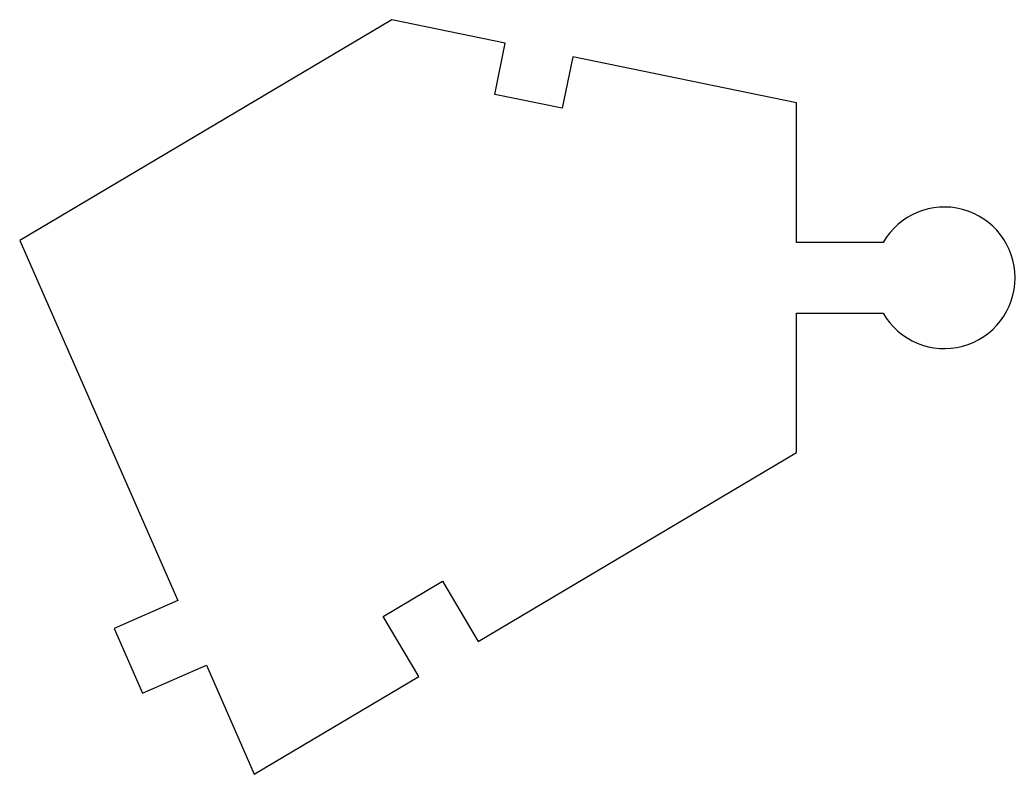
# Model space of a CAD drawing. Header units: millimetres. Extents: x -28.5 to 28.5, y -21.6 to 21.6.
import ezdxf

# ---------------------------------------------------------------- set-up
doc = ezdxf.new("R2010")
doc.units = ezdxf.units.MM
doc.layers.get('0').update_dxf_attribs({"linetype": 'CONTINUOUS'})

msp = doc.modelspace()

# ---------------------------------------------------------------- linework, layer by layer
for p, q in [((-7.201, 21.602), (-28.529, 8.964)), ((-0.708, 20.27), (-7.201, 21.602)), ((-1.311, 17.331), (-0.708, 20.27)), ((3.161, 19.477), (2.558, 16.538)), ((15.991, 16.845), (3.161, 19.477)), ((2.558, 16.538), (-1.311, 17.331)), ((15.991, 8.85), (15.991, 16.845)), ((-28.529, 8.964), (-19.466, -11.667)), ((20.951, 8.85), (15.991, 8.85)), ((15.991, -3.189), (15.991, 4.8)), ((15.991, 4.8), (20.951, 4.8)), ((-2.265, -14.007), (15.991, -3.189)), ((-7.703, -12.579), (-4.304, -10.566)), ((-4.304, -10.566), (-2.265, -14.007)), ((-19.466, -11.667), (-23.128, -13.276)), ((-5.663, -16.021), (-7.703, -12.579)), ((-23.128, -13.276), (-21.5, -16.984)), ((-21.5, -16.984), (-17.837, -15.376)), ((-17.837, -15.376), (-15.098, -21.611)), ((-15.098, -21.611), (-5.663, -16.021))]:
    msp.add_line(p, q)
msp.add_arc((24.466, 6.825), 4.056, -150.05, 150.05)

doc.saveas('drawing.dxf')
